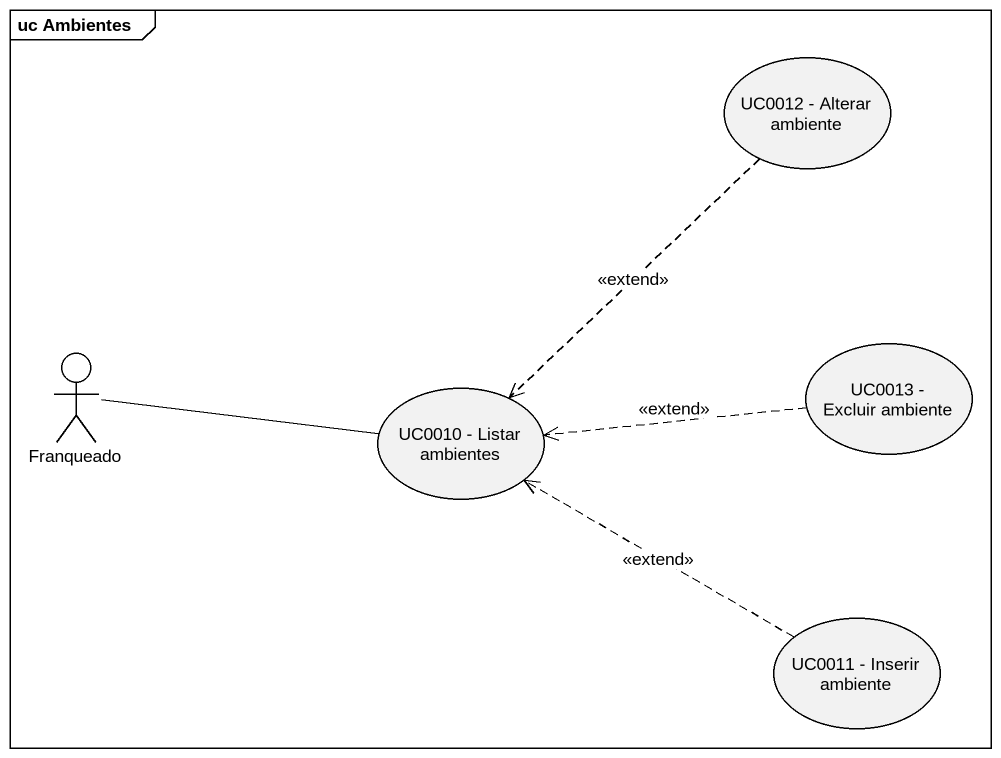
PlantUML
@startuml
mainframe uc Ambientes
usecase "UC0012 - Alterar ambiente" as UC0012_Alterar_ambiente
actor Franqueado
usecase "UC0013 - Excluir ambiente" as UC0013_Excluir_ambiente
usecase "UC0010 - Listar ambientes" as UC0010_Listar_ambientes
usecase "UC0011 - Inserir ambiente" as UC0011_Inserir_ambiente
UC0012_Alterar_ambiente ..> UC0010_Listar_ambientes : <<extend>>
Franqueado -right- UC0010_Listar_ambientes
UC0013_Excluir_ambiente .left.> UC0010_Listar_ambientes : <<extend>>
UC0011_Inserir_ambiente .left.> UC0010_Listar_ambientes : <<extend>>
@enduml
